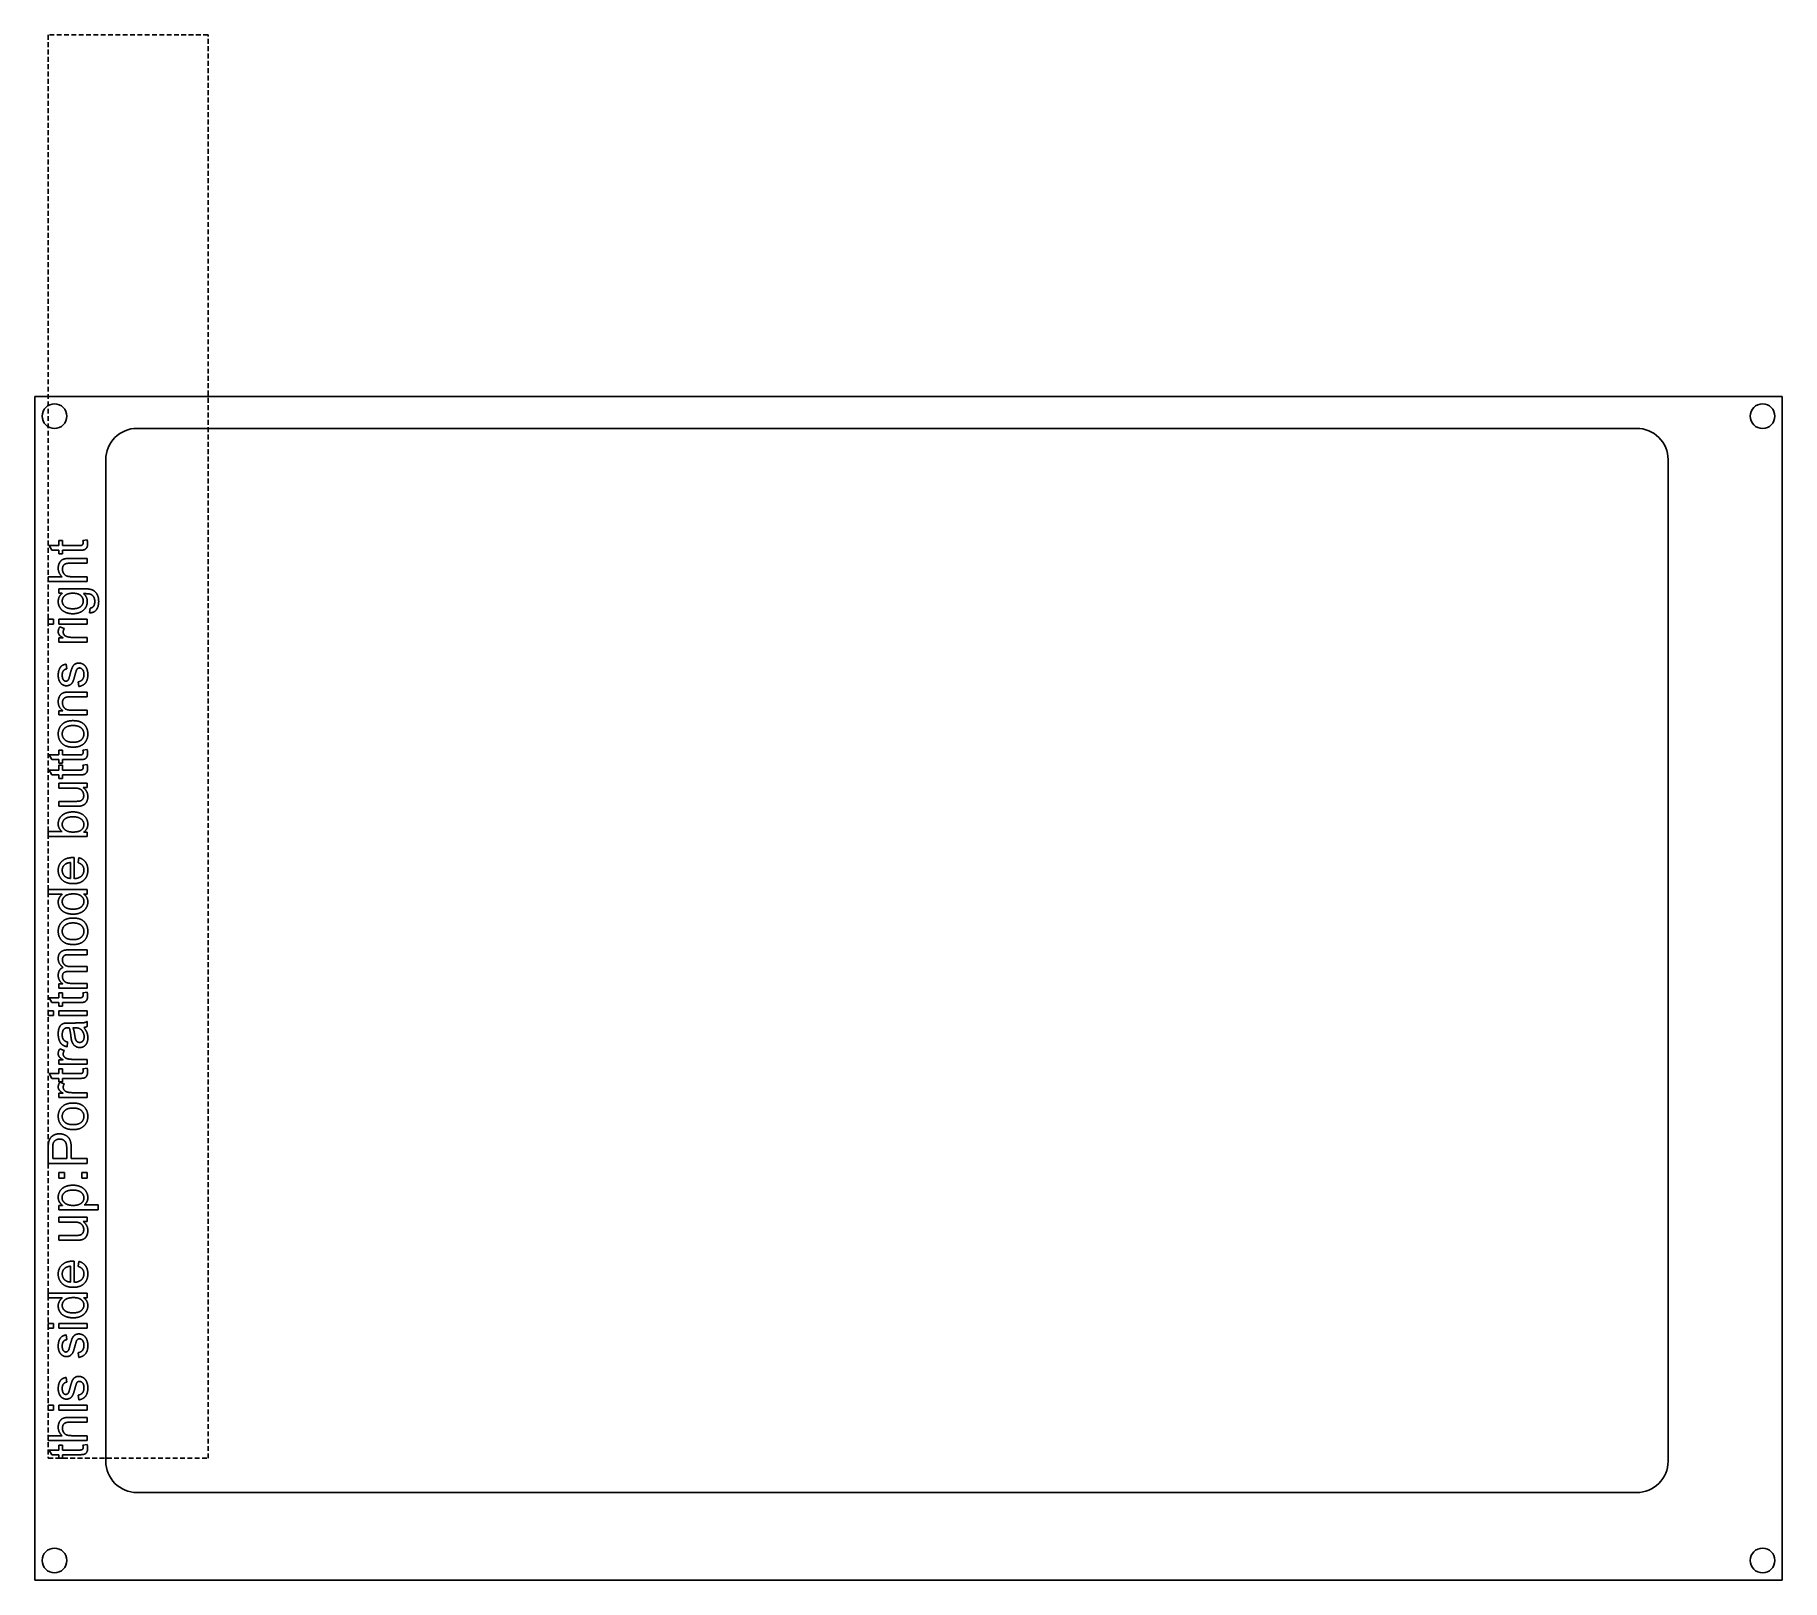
# Model space of a CAD drawing. Header units: millimetres. Extents: x -100 to 79, y -128 to 30.
import ezdxf

# ---------------------------------------------------------------- set-up
doc = ezdxf.new("R2010")
doc.units = ezdxf.units.MM
doc.linetypes.add('DASHED', pattern=[0.75, 0.5, -0.25])
doc.layers.get('0').update_dxf_attribs({"linetype": 'CONTINUOUS'})

msp = doc.modelspace()

# ---------------------------------------------------------------- linework, layer by layer
at = {"linetype": 'DASHED'}
for p, q in [((-82.26, 29.63), (-98.64, 29.63)), ((-98.64, 29.63), (-98.64, -116.02)), ((-82.26, -116.02), (-82.26, 29.63)), ((-98.64, -116.02), (-82.26, -116.02))]:
    msp.add_line(p, q, dxfattribs=at)
for p, q in [((-98.26, -23.1), (-98.55, -22.61)), ((-98.55, -22.61), (-97.54, -22.61)), ((-97.54, -23.1), (-98.26, -23.1)), ((-97.54, -22.61), (-97.54, -22.12)), ((-97.54, -22.12), (-97.16, -22.12)), ((-97.54, -23.46), (-97.54, -23.1)), ((-97.16, -22.12), (-97.16, -22.61)), ((-97.16, -22.61), (-95.46, -22.61)), ((-95.49, -23.1), (-97.16, -23.1)), ((-97.16, -23.1), (-97.16, -23.46)), ((-95.08, -22.12), (-94.65, -22.05)), ((-97.16, -23.46), (-97.54, -23.46)), ((-96.48, -23.94), (-94.64, -23.94)), ((-94.64, -24.43), (-96.48, -24.43)), ((-94.64, -23.94), (-94.64, -24.43)), ((-98.64, -26.3), (-98.64, -25.81)), ((-98.64, -25.81), (-97.21, -25.81)), ((-94.64, -26.3), (-98.64, -26.3)), ((-96.23, -25.81), (-94.64, -25.81)), ((-94.64, -25.81), (-94.64, -26.3)), ((-97.54, -27.49), (-97.54, -27.04)), ((-97.54, -27.04), (-95.03, -27.04)), ((-97.19, -27.49), (-97.54, -27.49)), ((-98.64, -30.65), (-98.64, -30.16)), ((-98.64, -30.16), (-98.08, -30.16)), ((-98.08, -30.16), (-98.08, -30.65)), ((-97.54, -30.65), (-97.54, -30.16)), ((-97.54, -30.16), (-94.64, -30.16)), ((-94.64, -30.16), (-94.64, -30.65)), ((-94.4, -29.5), (-94.33, -29.02)), ((-98.08, -30.65), (-98.64, -30.65)), ((-94.64, -30.65), (-97.54, -30.65)), ((-97.54, -32.52), (-97.54, -32.07)), ((-97.54, -32.07), (-97.1, -32.07)), ((-97.45, -30.94), (-96.99, -31.11)), ((-96.16, -32.02), (-94.64, -32.02)), ((-94.64, -32.02), (-94.64, -32.52)), ((-94.64, -32.52), (-97.54, -32.52)), ((-96.79, -34.76), (-96.73, -35.24)), ((-95.51, -37.05), (-95.58, -36.57)), ((-96.42, -37.61), (-94.64, -37.61)), ((-94.64, -38.1), (-96.4, -38.1)), ((-94.64, -37.61), (-94.64, -38.1)), ((-97.54, -39.96), (-97.54, -39.52)), ((-97.54, -39.52), (-97.13, -39.52)), ((-94.64, -39.96), (-97.54, -39.96)), ((-96.22, -39.47), (-94.64, -39.47)), ((-94.64, -39.47), (-94.64, -39.96)), ((-98.26, -44.53), (-98.55, -44.05)), ((-98.55, -44.05), (-97.54, -44.05)), ((-97.54, -44.53), (-98.26, -44.53)), ((-97.54, -44.05), (-97.54, -43.55)), ((-97.54, -43.55), (-97.16, -43.55)), ((-97.54, -44.89), (-97.54, -44.53)), ((-97.16, -43.55), (-97.16, -44.05)), ((-97.16, -44.05), (-95.46, -44.05)), ((-95.49, -44.53), (-97.16, -44.53)), ((-97.16, -44.53), (-97.16, -44.89)), ((-95.08, -43.55), (-94.65, -43.48)), ((-98.26, -46.09), (-98.55, -45.6)), ((-98.55, -45.6), (-97.54, -45.6)), ((-97.54, -46.09), (-98.26, -46.09)), ((-97.16, -44.89), (-97.54, -44.89)), ((-97.54, -45.6), (-97.54, -45.1)), ((-97.54, -45.1), (-97.16, -45.1)), ((-97.54, -46.45), (-97.54, -46.09)), ((-97.16, -46.45), (-97.54, -46.45)), ((-97.16, -45.1), (-97.16, -45.6)), ((-97.16, -45.6), (-95.46, -45.6)), ((-95.49, -46.09), (-97.16, -46.09)), ((-97.16, -46.09), (-97.16, -46.45)), ((-95.08, -45.1), (-94.65, -45.03)), ((-97.54, -47.44), (-97.54, -46.95)), ((-97.54, -46.95), (-94.64, -46.95)), ((-95.99, -47.44), (-97.54, -47.44)), ((-94.64, -47.39), (-95.07, -47.39)), ((-94.64, -46.95), (-94.64, -47.39)), ((-97.54, -49.3), (-97.54, -48.8)), ((-97.54, -48.8), (-95.93, -48.8)), ((-95.74, -49.3), (-97.54, -49.3)), ((-98.64, -52.4), (-98.64, -51.9)), ((-98.64, -51.9), (-97.21, -51.9)), ((-94.64, -52.4), (-98.64, -52.4)), ((-95, -51.94), (-94.64, -51.94)), ((-94.64, -51.94), (-94.64, -52.4)), ((-96.37, -56.68), (-96.37, -55.06)), ((-95.97, -54.55), (-95.97, -56.71)), ((-95.58, -55.07), (-95.51, -54.56)), ((-98.64, -58.31), (-98.64, -57.82)), ((-98.64, -57.82), (-94.64, -57.82)), ((-97.21, -58.31), (-98.64, -58.31)), ((-94.64, -58.28), (-95.01, -58.28)), ((-94.64, -57.82), (-94.64, -58.28)), ((-96.63, -64), (-94.64, -64)), ((-94.64, -64), (-94.64, -64.49)), ((-94.64, -64.49), (-96.47, -64.49)), ((-96.33, -65.71), (-94.64, -65.71)), ((-94.64, -65.71), (-94.64, -66.2)), ((-97.54, -67.92), (-97.54, -67.48)), ((-97.54, -67.48), (-97.13, -67.48)), ((-94.64, -67.92), (-97.54, -67.92)), ((-94.64, -66.2), (-96.52, -66.2)), ((-96.15, -67.43), (-94.64, -67.43)), ((-94.64, -67.43), (-94.64, -67.92)), ((-98.26, -69.39), (-98.55, -68.9)), ((-98.55, -68.9), (-97.54, -68.9)), ((-97.54, -69.39), (-98.26, -69.39)), ((-97.54, -68.9), (-97.54, -68.4)), ((-97.54, -68.4), (-97.16, -68.4)), ((-97.54, -69.75), (-97.54, -69.39)), ((-97.16, -68.4), (-97.16, -68.9)), ((-97.16, -68.9), (-95.46, -68.9)), ((-95.49, -69.39), (-97.16, -69.39)), ((-97.16, -69.39), (-97.16, -69.75)), ((-95.08, -68.4), (-94.65, -68.33)), ((-98.64, -70.71), (-98.64, -70.22)), ((-98.64, -70.22), (-98.08, -70.22)), ((-98.08, -70.71), (-98.64, -70.71)), ((-98.08, -70.22), (-98.08, -70.71)), ((-97.16, -69.75), (-97.54, -69.75)), ((-97.54, -70.71), (-97.54, -70.22)), ((-97.54, -70.22), (-94.64, -70.22)), ((-94.64, -70.71), (-97.54, -70.71)), ((-96.51, -71.48), (-95.86, -71.48)), ((-94.64, -70.22), (-94.64, -70.71)), ((-94.64, -71.32), (-94.64, -71.84)), ((-95.92, -71.97), (-96.1, -71.97)), ((-97.45, -74.12), (-96.99, -74.29)), ((-96.65, -73.43), (-96.71, -73.91)), ((-98.26, -77.15), (-98.55, -76.66)), ((-98.55, -76.66), (-97.54, -76.66)), ((-97.54, -75.69), (-97.54, -75.25)), ((-97.54, -75.25), (-97.1, -75.25)), ((-94.64, -75.69), (-97.54, -75.69)), ((-97.54, -76.66), (-97.54, -76.17)), ((-97.54, -76.17), (-97.16, -76.17)), ((-97.16, -76.17), (-97.16, -76.66)), ((-97.16, -76.66), (-95.46, -76.66)), ((-96.16, -75.2), (-94.64, -75.2)), ((-95.08, -76.17), (-94.65, -76.1)), ((-94.64, -75.2), (-94.64, -75.69)), ((-97.54, -77.15), (-98.26, -77.15)), ((-97.54, -77.51), (-97.54, -77.15)), ((-97.16, -77.51), (-97.54, -77.51)), ((-97.54, -79.1), (-97.54, -78.66)), ((-97.54, -78.66), (-97.1, -78.66)), ((-97.45, -77.53), (-96.99, -77.7)), ((-95.49, -77.15), (-97.16, -77.15)), ((-97.16, -77.15), (-97.16, -77.51)), ((-96.16, -78.61), (-94.64, -78.61)), ((-94.64, -78.61), (-94.64, -79.1)), ((-94.64, -79.1), (-97.54, -79.1)), ((-98.64, -85.87), (-98.64, -84.36)), ((-98.17, -84.32), (-98.17, -85.34)), ((-98.17, -85.34), (-96.74, -85.34)), ((-96.74, -85.34), (-96.74, -84.31)), ((-96.27, -84.32), (-96.27, -85.34)), ((-96.27, -85.34), (-94.64, -85.34)), ((-94.64, -85.34), (-94.64, -85.87)), ((-94.64, -85.87), (-98.64, -85.87)), ((-97.54, -87.35), (-97.54, -86.79)), ((-97.54, -86.79), (-96.98, -86.79)), ((-96.98, -87.35), (-97.54, -87.35)), ((-96.98, -86.79), (-96.98, -87.35)), ((-95.2, -87.35), (-95.2, -86.79)), ((-95.2, -86.79), (-94.64, -86.79)), ((-94.64, -87.35), (-95.2, -87.35)), ((-94.64, -86.79), (-94.64, -87.35)), ((-97.54, -90.59), (-97.54, -90.15)), ((-97.54, -90.15), (-97.16, -90.15)), ((-93.53, -90.59), (-97.54, -90.59)), ((-94.94, -90.1), (-93.53, -90.1)), ((-93.53, -90.1), (-93.53, -90.59)), ((-97.54, -91.85), (-97.54, -91.36)), ((-97.54, -91.36), (-94.64, -91.36)), ((-95.99, -91.85), (-97.54, -91.85)), ((-94.64, -91.8), (-95.07, -91.8)), ((-94.64, -91.36), (-94.64, -91.8)), ((-97.54, -93.71), (-97.54, -93.22)), ((-97.54, -93.22), (-95.93, -93.22)), ((-95.74, -93.71), (-97.54, -93.71)), ((-96.37, -97.99), (-96.37, -96.37)), ((-95.97, -95.86), (-95.97, -98.02)), ((-95.58, -96.38), (-95.51, -95.87)), ((-98.64, -99.62), (-98.64, -99.13)), ((-98.64, -99.13), (-94.64, -99.13)), ((-97.21, -99.62), (-98.64, -99.62)), ((-94.64, -99.59), (-95.01, -99.59)), ((-94.64, -99.13), (-94.64, -99.59)), ((-98.64, -102.71), (-98.64, -102.22)), ((-98.64, -102.22), (-98.08, -102.22)), ((-98.08, -102.71), (-98.64, -102.71)), ((-98.08, -102.22), (-98.08, -102.71)), ((-97.54, -102.71), (-97.54, -102.22)), ((-97.54, -102.22), (-94.64, -102.22)), ((-94.64, -102.71), (-97.54, -102.71)), ((-96.79, -103.4), (-96.73, -103.88)), ((-94.64, -102.22), (-94.64, -102.71)), ((-95.51, -105.7), (-95.58, -105.22)), ((-96.79, -107.75), (-96.73, -108.23)), ((-98.64, -111.09), (-98.64, -110.6)), ((-98.64, -110.6), (-98.08, -110.6)), ((-98.08, -110.6), (-98.08, -111.09)), ((-97.54, -111.09), (-97.54, -110.6)), ((-97.54, -110.6), (-94.64, -110.6)), ((-95.51, -110.05), (-95.58, -109.56)), ((-94.64, -110.6), (-94.64, -111.09)), ((-98.08, -111.09), (-98.64, -111.09)), ((-94.64, -111.09), (-97.54, -111.09)), ((-96.48, -111.84), (-94.64, -111.84)), ((-94.64, -112.33), (-96.48, -112.33)), ((-94.64, -111.84), (-94.64, -112.33)), ((-98.64, -114.2), (-98.64, -113.71)), ((-98.64, -113.71), (-97.21, -113.71)), ((-94.64, -114.2), (-98.64, -114.2)), ((-96.23, -113.71), (-94.64, -113.71)), ((-94.64, -113.71), (-94.64, -114.2)), ((-98.26, -115.66), (-98.55, -115.18)), ((-98.55, -115.18), (-97.54, -115.18)), ((-97.54, -115.66), (-98.26, -115.66)), ((-97.54, -115.18), (-97.54, -114.68)), ((-97.54, -114.68), (-97.16, -114.68)), ((-97.54, -116.02), (-97.54, -115.66)), ((-97.16, -116.02), (-97.54, -116.02)), ((-97.16, -114.68), (-97.16, -115.18)), ((-97.16, -115.18), (-95.46, -115.18)), ((-95.49, -115.66), (-97.16, -115.66)), ((-97.16, -115.66), (-97.16, -116.02)), ((-95.08, -114.68), (-94.65, -114.61))]:
    msp.add_line(p, q)
msp.add_lwpolyline([(78.83, -128.48), (78.83, -7.38), (-99.99, -7.38), (-99.99, -128.48)], close=True)
msp.add_lwpolyline([(67.16, -13.83), (67.16, -116.33, -0.414214), (63.96, -119.53), (-89.54, -119.53, -0.414214), (-92.74, -116.33), (-92.74, -13.83, -0.414214), (-89.54, -10.63), (63.96, -10.63, -0.414214)], format="xyb", close=True)
for centre in [(-97.99, -9.38), (76.83, -9.38), (-97.99, -126.48), (76.83, -126.48)]:
    msp.add_circle(centre, 1.26)
for points in [[(-94.91, -23.04), (-95.05, -23.1), (-95.49, -23.1)], [(-95.46, -22.61), (-95.25, -22.61), (-95.19, -22.59)], [(-95.19, -22.59), (-95.13, -22.56), (-95.1, -22.5)], [(-95.1, -22.5), (-95.06, -22.44), (-95.06, -22.34)], [(-95.06, -22.34), (-95.06, -22.25), (-95.08, -22.12)], [(-94.69, -22.83), (-94.77, -22.98), (-94.91, -23.04)], [(-94.6, -22.42), (-94.6, -22.69), (-94.69, -22.83)], [(-94.65, -22.05), (-94.6, -22.26), (-94.6, -22.42)], [(-97.61, -24.94), (-97.61, -24.62), (-97.48, -24.38)], [(-97.21, -25.81), (-97.61, -25.46), (-97.61, -24.94)], [(-97.48, -24.38), (-97.35, -24.14), (-97.13, -24.04)], [(-97.01, -24.59), (-97.18, -24.75), (-97.18, -25.04)], [(-97.13, -24.04), (-96.9, -23.94), (-96.48, -23.94)], [(-96.48, -24.43), (-96.85, -24.43), (-97.01, -24.59)], [(-97.18, -25.04), (-97.18, -25.26), (-97.07, -25.45)], [(-97.07, -25.45), (-96.96, -25.64), (-96.76, -25.73)], [(-96.76, -25.73), (-96.57, -25.81), (-96.23, -25.81)], [(-97.61, -28.34), (-97.61, -27.83), (-97.19, -27.49)], [(-97.41, -29.01), (-97.61, -28.73), (-97.61, -28.34)], [(-96.93, -27.74), (-97.2, -27.97), (-97.2, -28.31)], [(-97.2, -28.31), (-97.2, -28.63), (-96.93, -28.86)], [(-96.13, -27.5), (-96.66, -27.5), (-96.93, -27.74)], [(-95.31, -27.73), (-95.57, -27.5), (-96.13, -27.5)], [(-95.05, -28.3), (-95.05, -27.96), (-95.31, -27.73)], [(-95.31, -28.86), (-95.05, -28.64), (-95.05, -28.3)], [(-94.64, -28.34), (-94.64, -28.94), (-95.07, -29.27)], [(-95.03, -27.04), (-94.36, -27.04), (-94.08, -27.18)], [(-94.39, -27.58), (-94.54, -27.54), (-95.02, -27.54)], [(-95.02, -27.54), (-94.64, -27.86), (-94.64, -28.34)], [(-94.01, -27.83), (-94.15, -27.64), (-94.39, -27.58)], [(-94.08, -27.18), (-93.79, -27.32), (-93.63, -27.62)], [(-93.87, -28.35), (-93.87, -28.01), (-94.01, -27.83)], [(-94.01, -28.85), (-93.87, -28.67), (-93.87, -28.35)], [(-93.47, -28.35), (-93.47, -28.87), (-93.7, -29.19)], [(-93.63, -27.62), (-93.47, -27.91), (-93.47, -28.35)], [(-96.87, -29.45), (-97.22, -29.3), (-97.41, -29.01)], [(-96.93, -28.86), (-96.67, -29.09), (-96.14, -29.09)], [(-96.11, -29.6), (-96.52, -29.6), (-96.87, -29.45)], [(-96.14, -29.09), (-95.57, -29.09), (-95.31, -28.86)], [(-95.07, -29.27), (-95.5, -29.6), (-96.11, -29.6)], [(-93.7, -29.19), (-93.93, -29.51), (-94.4, -29.5)], [(-94.33, -29.02), (-94.11, -28.99), (-94.01, -28.85)], [(-97.61, -31.45), (-97.61, -31.2), (-97.45, -30.94)], [(-97.51, -31.76), (-97.61, -31.62), (-97.61, -31.45)], [(-97.1, -32.07), (-97.41, -31.9), (-97.51, -31.76)], [(-96.99, -31.11), (-97.1, -31.29), (-97.1, -31.47)], [(-97.1, -31.47), (-97.1, -31.63), (-97, -31.76)], [(-97, -31.76), (-96.9, -31.89), (-96.73, -31.94)], [(-96.73, -31.94), (-96.47, -32.02), (-96.16, -32.02)], [(-97.61, -35.9), (-97.61, -35.56), (-97.51, -35.31)], [(-97.51, -35.31), (-97.41, -35.05), (-97.24, -34.92)], [(-97.24, -34.92), (-97.07, -34.8), (-96.79, -34.76)], [(-97.08, -35.43), (-97.2, -35.58), (-97.2, -35.87)], [(-96.73, -35.24), (-96.95, -35.27), (-97.08, -35.43)], [(-96.4, -35.81), (-96.26, -35.29), (-96.17, -35.09)], [(-96.17, -35.09), (-96.08, -34.88), (-95.91, -34.76)], [(-95.91, -34.76), (-95.74, -34.65), (-95.49, -34.65)], [(-95.7, -35.3), (-95.77, -35.4), (-95.87, -35.8)], [(-95.44, -35.15), (-95.61, -35.15), (-95.7, -35.3)], [(-95.49, -34.65), (-95.25, -34.65), (-95.03, -34.79)], [(-95.12, -35.31), (-95.26, -35.15), (-95.44, -35.15)], [(-94.98, -35.82), (-94.98, -35.48), (-95.12, -35.31)], [(-95.03, -34.79), (-94.81, -34.93), (-94.7, -35.2)], [(-94.7, -35.2), (-94.58, -35.47), (-94.58, -35.81)], [(-97.55, -36.33), (-97.61, -36.13), (-97.61, -35.9)], [(-97.4, -36.64), (-97.49, -36.53), (-97.55, -36.33)], [(-97.13, -36.88), (-97.29, -36.79), (-97.4, -36.64)], [(-97.2, -35.87), (-97.2, -36.21), (-97.09, -36.35)], [(-96.77, -36.97), (-96.96, -36.97), (-97.13, -36.88)], [(-97.09, -36.35), (-96.98, -36.5), (-96.83, -36.5)], [(-96.83, -36.5), (-96.73, -36.5), (-96.66, -36.44)], [(-96.38, -36.86), (-96.56, -36.97), (-96.77, -36.97)], [(-96.66, -36.44), (-96.58, -36.38), (-96.52, -36.25)], [(-96.52, -36.25), (-96.5, -36.17), (-96.4, -35.81)], [(-96.11, -36.55), (-96.21, -36.76), (-96.38, -36.86)], [(-95.87, -35.8), (-96.01, -36.34), (-96.11, -36.55)], [(-95.58, -36.57), (-95.29, -36.53), (-95.14, -36.34)], [(-94.81, -36.67), (-95.05, -36.97), (-95.51, -37.05)], [(-95.14, -36.34), (-94.98, -36.15), (-94.98, -35.82)], [(-94.58, -35.81), (-94.58, -36.38), (-94.81, -36.67)], [(-97.61, -38.6), (-97.61, -38.34), (-97.51, -38.12)], [(-97.13, -39.52), (-97.61, -39.2), (-97.61, -38.6)], [(-97.51, -38.12), (-97.42, -37.9), (-97.26, -37.79)], [(-97.26, -37.79), (-97.11, -37.68), (-96.9, -37.64)], [(-97.09, -38.36), (-97.18, -38.51), (-97.18, -38.7)], [(-97.18, -38.7), (-97.18, -39.02), (-96.98, -39.25)], [(-96.85, -38.16), (-97, -38.22), (-97.09, -38.36)], [(-96.98, -39.25), (-96.78, -39.47), (-96.22, -39.47)], [(-96.9, -37.64), (-96.76, -37.61), (-96.42, -37.61)], [(-96.4, -38.1), (-96.7, -38.1), (-96.85, -38.16)], [(-97.61, -41.9), (-97.61, -41.3), (-97.21, -40.92)], [(-97.21, -40.92), (-96.82, -40.54), (-96.13, -40.54)], [(-96.11, -41.04), (-96.64, -41.04), (-96.92, -41.29)], [(-96.13, -40.54), (-95.57, -40.54), (-95.25, -40.71)], [(-95.26, -41.29), (-95.54, -41.04), (-96.11, -41.04)], [(-95.25, -40.71), (-94.93, -40.88), (-94.75, -41.2)], [(-97.28, -42.81), (-97.61, -42.43), (-97.61, -41.9)], [(-96.09, -43.25), (-96.9, -43.25), (-97.28, -42.81)], [(-96.92, -41.29), (-97.2, -41.53), (-97.2, -41.9)], [(-97.2, -41.9), (-97.2, -42.26), (-96.92, -42.51)], [(-96.92, -42.51), (-96.65, -42.75), (-96.09, -42.75)], [(-96.09, -42.75), (-95.53, -42.75), (-95.26, -42.51)], [(-94.97, -42.88), (-95.36, -43.25), (-96.09, -43.25)], [(-94.98, -41.9), (-94.98, -41.53), (-95.26, -41.29)], [(-95.26, -42.51), (-94.98, -42.26), (-94.98, -41.9)], [(-94.58, -41.9), (-94.58, -42.5), (-94.97, -42.88)], [(-94.75, -41.2), (-94.58, -41.52), (-94.58, -41.9)], [(-94.91, -44.47), (-95.05, -44.53), (-95.49, -44.53)], [(-95.46, -44.05), (-95.25, -44.05), (-95.19, -44.02)], [(-95.19, -44.02), (-95.13, -43.99), (-95.1, -43.94)], [(-95.1, -43.94), (-95.06, -43.88), (-95.06, -43.77)], [(-95.06, -43.77), (-95.06, -43.69), (-95.08, -43.55)], [(-94.69, -44.27), (-94.77, -44.41), (-94.91, -44.47)], [(-94.6, -43.85), (-94.6, -44.12), (-94.69, -44.27)], [(-94.65, -43.48), (-94.6, -43.69), (-94.6, -43.85)], [(-94.91, -46.03), (-95.05, -46.09), (-95.49, -46.09)], [(-95.46, -45.6), (-95.25, -45.6), (-95.19, -45.57)], [(-95.19, -45.57), (-95.13, -45.55), (-95.1, -45.49)], [(-95.1, -45.49), (-95.06, -45.43), (-95.06, -45.32)], [(-95.06, -45.32), (-95.06, -45.24), (-95.08, -45.1)], [(-94.69, -45.82), (-94.77, -45.97), (-94.91, -46.03)], [(-94.6, -45.4), (-94.6, -45.67), (-94.69, -45.82)], [(-94.65, -45.03), (-94.6, -45.24), (-94.6, -45.4)], [(-95.42, -47.52), (-95.62, -47.44), (-95.99, -47.44)], [(-95.11, -47.79), (-95.23, -47.6), (-95.42, -47.52)], [(-95, -48.21), (-95, -47.99), (-95.11, -47.79)], [(-95.11, -48.58), (-95, -48.43), (-95, -48.21)], [(-95.07, -47.39), (-94.58, -47.72), (-94.58, -48.31)], [(-97.19, -50.21), (-97, -50.06), (-96.72, -49.97)], [(-96.72, -49.97), (-96.45, -49.88), (-96.13, -49.88)], [(-96.13, -49.88), (-95.39, -49.88), (-94.98, -50.25)], [(-95.93, -48.8), (-95.55, -48.8), (-95.41, -48.77)], [(-95.29, -49.27), (-95.43, -49.3), (-95.74, -49.3)], [(-95.41, -48.77), (-95.22, -48.73), (-95.11, -48.58)], [(-94.92, -49.11), (-95.07, -49.22), (-95.29, -49.27)], [(-94.67, -48.78), (-94.77, -49.01), (-94.92, -49.11)], [(-94.58, -48.31), (-94.58, -48.56), (-94.67, -48.78)], [(-97.61, -51.11), (-97.61, -50.84), (-97.5, -50.6)], [(-97.21, -51.9), (-97.61, -51.59), (-97.61, -51.11)], [(-97.5, -50.6), (-97.39, -50.37), (-97.19, -50.21)], [(-96.93, -50.61), (-97.2, -50.83), (-97.2, -51.15)], [(-97.2, -51.15), (-97.2, -51.48), (-96.92, -51.71)], [(-96.09, -50.38), (-96.66, -50.38), (-96.93, -50.61)], [(-96.92, -51.71), (-96.64, -51.94), (-96.11, -51.94)], [(-96.11, -51.94), (-95.59, -51.94), (-95.36, -51.8)], [(-95.26, -50.62), (-95.54, -50.38), (-96.09, -50.38)], [(-95.36, -51.8), (-94.98, -51.57), (-94.98, -51.18)], [(-94.98, -51.18), (-94.98, -50.85), (-95.26, -50.62)], [(-94.58, -51.13), (-94.58, -51.65), (-95, -51.94)], [(-94.98, -50.25), (-94.58, -50.62), (-94.58, -51.13)], [(-97.61, -55.86), (-97.61, -55.28), (-97.21, -54.91)], [(-97.21, -54.91), (-96.81, -54.55), (-96.1, -54.55)], [(-96.92, -55.25), (-97.2, -55.48), (-97.2, -55.86)], [(-96.37, -55.06), (-96.73, -55.1), (-96.92, -55.25)], [(-96.1, -54.55), (-96.05, -54.55), (-95.97, -54.55)], [(-95.12, -55.37), (-95.26, -55.18), (-95.58, -55.07)], [(-95.51, -54.56), (-95.07, -54.68), (-94.82, -55.01)], [(-94.98, -55.83), (-94.98, -55.56), (-95.12, -55.37)], [(-94.82, -55.01), (-94.58, -55.33), (-94.58, -55.84)], [(-97.2, -56.84), (-97.61, -56.46), (-97.61, -55.86)], [(-97.2, -55.86), (-97.2, -56.2), (-96.97, -56.43)], [(-96.07, -57.22), (-96.8, -57.22), (-97.2, -56.84)], [(-96.97, -56.43), (-96.75, -56.66), (-96.37, -56.68)], [(-94.97, -56.84), (-95.36, -57.22), (-96.07, -57.22)], [(-95.97, -56.71), (-95.49, -56.68), (-95.23, -56.44)], [(-95.23, -56.44), (-94.98, -56.2), (-94.98, -55.83)], [(-94.58, -55.84), (-94.58, -56.47), (-94.97, -56.84)], [(-97.61, -59.11), (-97.61, -58.85), (-97.49, -58.65)], [(-97.49, -58.65), (-97.38, -58.44), (-97.21, -58.31)], [(-96.92, -58.5), (-97.2, -58.73), (-97.2, -59.07)], [(-96.05, -58.27), (-96.64, -58.27), (-96.92, -58.5)], [(-95.24, -58.5), (-95.51, -58.27), (-96.05, -58.27)], [(-94.98, -59.04), (-94.98, -58.72), (-95.24, -58.5)], [(-95.01, -58.28), (-94.58, -58.56), (-94.58, -59.09)], [(-97.42, -59.76), (-97.61, -59.47), (-97.61, -59.11)], [(-96.88, -60.19), (-97.23, -60.05), (-97.42, -59.76)], [(-97.21, -61.12), (-96.82, -60.74), (-96.13, -60.74)], [(-97.2, -59.07), (-97.2, -59.39), (-96.93, -59.61)], [(-96.93, -59.61), (-96.66, -59.83), (-96.09, -59.83)], [(-96.09, -60.34), (-96.52, -60.34), (-96.88, -60.19)], [(-96.13, -60.74), (-95.57, -60.74), (-95.25, -60.9)], [(-96.09, -59.83), (-95.53, -59.83), (-95.26, -59.6)], [(-95.3, -60.18), (-95.64, -60.34), (-96.09, -60.34)], [(-94.77, -59.73), (-94.96, -60.02), (-95.3, -60.18)], [(-95.26, -59.6), (-94.98, -59.36), (-94.98, -59.04)], [(-94.58, -59.09), (-94.58, -59.44), (-94.77, -59.73)], [(-97.61, -62.09), (-97.61, -61.49), (-97.21, -61.12)], [(-97.28, -63), (-97.61, -62.63), (-97.61, -62.09)], [(-96.92, -61.49), (-97.2, -61.73), (-97.2, -62.09)], [(-97.2, -62.09), (-97.2, -62.46), (-96.92, -62.7)], [(-96.11, -61.24), (-96.64, -61.24), (-96.92, -61.49)], [(-95.26, -61.48), (-95.54, -61.24), (-96.11, -61.24)], [(-94.98, -62.09), (-94.98, -61.73), (-95.26, -61.48)], [(-95.26, -62.7), (-94.98, -62.46), (-94.98, -62.09)], [(-95.25, -60.9), (-94.93, -61.07), (-94.75, -61.39)], [(-94.58, -62.09), (-94.58, -62.7), (-94.97, -63.08)], [(-94.75, -61.39), (-94.58, -61.71), (-94.58, -62.09)], [(-97.61, -64.89), (-97.61, -64.46), (-97.37, -64.23)], [(-97.37, -64.23), (-97.13, -64), (-96.63, -64)], [(-96.09, -63.45), (-96.9, -63.45), (-97.28, -63)], [(-96.92, -62.7), (-96.65, -62.95), (-96.09, -62.95)], [(-96.09, -62.95), (-95.53, -62.95), (-95.26, -62.7)], [(-94.97, -63.08), (-95.36, -63.45), (-96.09, -63.45)], [(-97.1, -65.79), (-97.61, -65.44), (-97.61, -64.89)], [(-97.61, -66.61), (-97.61, -66.28), (-97.47, -66.08)], [(-97.47, -66.08), (-97.34, -65.87), (-97.1, -65.79)], [(-97.1, -64.71), (-97.18, -64.83), (-97.18, -65)], [(-97.18, -65), (-97.18, -65.31), (-96.98, -65.51)], [(-96.89, -64.53), (-97.02, -64.58), (-97.1, -64.71)], [(-96.98, -65.51), (-96.77, -65.71), (-96.33, -65.71)], [(-96.47, -64.49), (-96.76, -64.49), (-96.89, -64.53)], [(-97.48, -67.12), (-97.61, -66.89), (-97.61, -66.61)], [(-97.13, -67.48), (-97.35, -67.35), (-97.48, -67.12)], [(-97.02, -66.32), (-97.18, -66.44), (-97.18, -66.71)], [(-97.18, -66.71), (-97.18, -66.92), (-97.07, -67.1)], [(-97.07, -67.1), (-96.96, -67.27), (-96.75, -67.35)], [(-96.52, -66.2), (-96.85, -66.2), (-97.02, -66.32)], [(-96.75, -67.35), (-96.54, -67.43), (-96.15, -67.43)], [(-94.91, -69.33), (-95.05, -69.39), (-95.49, -69.39)], [(-95.46, -68.9), (-95.25, -68.9), (-95.19, -68.87)], [(-95.19, -68.87), (-95.13, -68.85), (-95.1, -68.79)], [(-95.1, -68.79), (-95.06, -68.73), (-95.06, -68.62)], [(-95.06, -68.62), (-95.06, -68.54), (-95.08, -68.4)], [(-94.69, -69.12), (-94.77, -69.27), (-94.91, -69.33)], [(-94.6, -68.7), (-94.6, -68.97), (-94.69, -69.12)], [(-94.65, -68.33), (-94.6, -68.54), (-94.6, -68.7)], [(-97.3, -71.66), (-97.17, -71.55), (-96.96, -71.5)], [(-96.96, -71.5), (-96.84, -71.48), (-96.51, -71.48)], [(-95.86, -71.48), (-95.17, -71.48), (-94.99, -71.45)], [(-94.99, -71.45), (-94.81, -71.42), (-94.64, -71.32)], [(-97.61, -72.6), (-97.61, -72.23), (-97.52, -72)], [(-97.5, -73.26), (-97.61, -72.97), (-97.61, -72.6)], [(-97.52, -72), (-97.43, -71.76), (-97.3, -71.66)], [(-97.21, -73.69), (-97.4, -73.54), (-97.5, -73.26)], [(-97.03, -72.11), (-97.2, -72.3), (-97.2, -72.67)], [(-97.2, -72.67), (-97.2, -73.02), (-97.08, -73.18)], [(-97.08, -73.18), (-96.96, -73.35), (-96.65, -73.43)], [(-96.61, -71.97), (-96.91, -71.97), (-97.03, -72.11)], [(-96.48, -71.97), (-96.58, -71.97), (-96.61, -71.97)], [(-96.31, -72.85), (-96.38, -72.26), (-96.48, -71.97)], [(-96.24, -73.29), (-96.28, -73.14), (-96.31, -72.85)], [(-96.08, -73.64), (-96.18, -73.48), (-96.24, -73.29)], [(-96.1, -71.97), (-95.99, -72.24), (-95.91, -72.78)], [(-95.43, -72.05), (-95.59, -71.97), (-95.92, -71.97)], [(-95.91, -72.78), (-95.87, -73.08), (-95.81, -73.21)], [(-95.81, -73.21), (-95.76, -73.33), (-95.65, -73.4)], [(-95.09, -72.38), (-95.21, -72.16), (-95.43, -72.05)], [(-94.96, -72.88), (-94.96, -72.6), (-95.09, -72.38)], [(-95.09, -73.32), (-94.96, -73.17), (-94.96, -72.88)], [(-94.64, -71.84), (-94.79, -71.91), (-95, -71.93)], [(-95, -71.93), (-94.77, -72.21), (-94.67, -72.46)], [(-94.58, -73), (-94.58, -73.48), (-94.81, -73.73)], [(-94.67, -72.46), (-94.58, -72.71), (-94.58, -73)], [(-97.61, -74.62), (-97.61, -74.37), (-97.45, -74.12)], [(-97.51, -74.94), (-97.61, -74.79), (-97.61, -74.62)], [(-97.1, -75.25), (-97.41, -75.08), (-97.51, -74.94)], [(-96.71, -73.91), (-97.02, -73.84), (-97.21, -73.69)], [(-96.99, -74.29), (-97.1, -74.47), (-97.1, -74.65)], [(-97.1, -74.65), (-97.1, -74.81), (-97, -74.94)], [(-97, -74.94), (-96.9, -75.06), (-96.73, -75.12)], [(-95.79, -73.89), (-95.97, -73.8), (-96.08, -73.64)], [(-95.41, -73.99), (-95.62, -73.99), (-95.79, -73.89)], [(-95.65, -73.4), (-95.55, -73.47), (-95.42, -73.47)], [(-95.42, -73.47), (-95.22, -73.47), (-95.09, -73.32)], [(-94.81, -73.73), (-95.04, -73.99), (-95.41, -73.99)], [(-96.73, -75.12), (-96.47, -75.2), (-96.16, -75.2)], [(-95.46, -76.66), (-95.25, -76.66), (-95.19, -76.63)], [(-95.19, -76.63), (-95.13, -76.61), (-95.1, -76.55)], [(-95.1, -76.55), (-95.06, -76.49), (-95.06, -76.38)], [(-95.06, -76.38), (-95.06, -76.3), (-95.08, -76.17)], [(-94.69, -76.88), (-94.77, -77.03), (-94.91, -77.09)], [(-94.6, -76.47), (-94.6, -76.73), (-94.69, -76.88)], [(-94.65, -76.1), (-94.6, -76.3), (-94.6, -76.47)], [(-97.61, -78.04), (-97.61, -77.79), (-97.45, -77.53)], [(-97.51, -78.35), (-97.61, -78.21), (-97.61, -78.04)], [(-97.1, -78.66), (-97.41, -78.49), (-97.51, -78.35)], [(-96.99, -77.7), (-97.1, -77.88), (-97.1, -78.06)], [(-97.1, -78.06), (-97.1, -78.22), (-97, -78.35)], [(-97, -78.35), (-96.9, -78.48), (-96.73, -78.53)], [(-96.73, -78.53), (-96.47, -78.61), (-96.16, -78.61)], [(-94.91, -77.09), (-95.05, -77.15), (-95.49, -77.15)], [(-97.61, -81.03), (-97.61, -80.43), (-97.21, -80.05)], [(-97.21, -80.05), (-96.82, -79.67), (-96.13, -79.67)], [(-96.92, -80.42), (-97.2, -80.67), (-97.2, -81.03)], [(-96.11, -80.18), (-96.64, -80.18), (-96.92, -80.42)], [(-96.13, -79.67), (-95.57, -79.67), (-95.25, -79.84)], [(-95.26, -80.42), (-95.54, -80.18), (-96.11, -80.18)], [(-94.98, -81.03), (-94.98, -80.67), (-95.26, -80.42)], [(-95.25, -79.84), (-94.93, -80.01), (-94.75, -80.33)], [(-94.75, -80.33), (-94.58, -80.65), (-94.58, -81.03)], [(-97.28, -81.94), (-97.61, -81.57), (-97.61, -81.03)], [(-96.09, -82.39), (-96.9, -82.39), (-97.28, -81.94)], [(-97.2, -81.03), (-97.2, -81.4), (-96.92, -81.64)], [(-96.92, -81.64), (-96.65, -81.88), (-96.09, -81.88)], [(-96.09, -81.88), (-95.53, -81.88), (-95.26, -81.64)], [(-94.97, -82.01), (-95.36, -82.39), (-96.09, -82.39)], [(-95.26, -81.64), (-94.98, -81.4), (-94.98, -81.03)], [(-94.58, -81.03), (-94.58, -81.64), (-94.97, -82.01)], [(-98.64, -84.36), (-98.64, -83.96), (-98.6, -83.75)], [(-98.6, -83.75), (-98.55, -83.46), (-98.42, -83.26)], [(-98.42, -83.26), (-98.28, -83.06), (-98.03, -82.94)], [(-98.13, -83.82), (-98.17, -83.96), (-98.17, -84.32)], [(-97.9, -83.49), (-98.08, -83.62), (-98.13, -83.82)], [(-98.03, -82.94), (-97.78, -82.82), (-97.49, -82.82)], [(-97.47, -83.36), (-97.72, -83.36), (-97.9, -83.49)], [(-97.49, -82.82), (-96.97, -82.82), (-96.62, -83.14)], [(-96.93, -83.58), (-97.12, -83.36), (-97.47, -83.36)], [(-96.74, -84.31), (-96.74, -83.79), (-96.93, -83.58)], [(-96.62, -83.14), (-96.27, -83.47), (-96.27, -84.32)], [(-97.61, -89.31), (-97.61, -88.94), (-97.41, -88.65)], [(-97.49, -89.79), (-97.61, -89.59), (-97.61, -89.31)], [(-97.41, -88.65), (-97.22, -88.37), (-96.88, -88.22)], [(-96.94, -88.81), (-97.22, -89.04), (-97.22, -89.35)], [(-97.22, -89.35), (-97.22, -89.67), (-96.93, -89.91)], [(-96.12, -88.58), (-96.67, -88.58), (-96.94, -88.81)], [(-96.88, -88.22), (-96.53, -88.08), (-96.11, -88.08)], [(-95.26, -88.81), (-95.53, -88.58), (-96.12, -88.58)], [(-96.11, -88.08), (-95.67, -88.08), (-95.31, -88.24)], [(-95.31, -88.24), (-94.96, -88.4), (-94.77, -88.7)], [(-94.98, -89.37), (-94.98, -89.05), (-95.26, -88.81)], [(-95.25, -89.92), (-94.98, -89.7), (-94.98, -89.37)], [(-94.77, -88.7), (-94.58, -89.01), (-94.58, -89.34)], [(-94.58, -89.34), (-94.58, -89.59), (-94.68, -89.78)], [(-97.16, -90.15), (-97.38, -89.99), (-97.49, -89.79)], [(-96.93, -89.91), (-96.63, -90.15), (-96.07, -90.15)], [(-96.07, -90.15), (-95.52, -90.15), (-95.25, -89.92)], [(-94.68, -89.78), (-94.78, -89.98), (-94.94, -90.1)], [(-95.42, -91.94), (-95.62, -91.85), (-95.99, -91.85)], [(-95.11, -92.21), (-95.23, -92.02), (-95.42, -91.94)], [(-95, -92.62), (-95, -92.4), (-95.11, -92.21)], [(-95.11, -93), (-95, -92.85), (-95, -92.62)], [(-95.07, -91.8), (-94.58, -92.14), (-94.58, -92.72)], [(-94.58, -92.72), (-94.58, -92.98), (-94.67, -93.2)], [(-95.93, -93.22), (-95.55, -93.22), (-95.41, -93.19)], [(-95.29, -93.68), (-95.43, -93.71), (-95.74, -93.71)], [(-95.41, -93.19), (-95.22, -93.15), (-95.11, -93)], [(-94.92, -93.53), (-95.07, -93.64), (-95.29, -93.68)], [(-94.67, -93.2), (-94.77, -93.42), (-94.92, -93.53)], [(-97.61, -97.17), (-97.61, -96.59), (-97.21, -96.22)], [(-97.21, -96.22), (-96.81, -95.85), (-96.1, -95.85)], [(-96.92, -96.56), (-97.2, -96.79), (-97.2, -97.17)], [(-96.37, -96.37), (-96.73, -96.41), (-96.92, -96.56)], [(-96.1, -95.85), (-96.05, -95.85), (-95.97, -95.86)], [(-95.12, -96.68), (-95.26, -96.49), (-95.58, -96.38)], [(-95.51, -95.87), (-95.07, -95.99), (-94.82, -96.32)], [(-94.82, -96.32), (-94.58, -96.64), (-94.58, -97.15)], [(-97.2, -98.15), (-97.61, -97.77), (-97.61, -97.17)], [(-97.2, -97.17), (-97.2, -97.51), (-96.97, -97.74)], [(-96.07, -98.53), (-96.8, -98.53), (-97.2, -98.15)], [(-96.97, -97.74), (-96.75, -97.97), (-96.37, -97.99)], [(-94.97, -98.15), (-95.36, -98.53), (-96.07, -98.53)], [(-95.97, -98.02), (-95.49, -97.99), (-95.23, -97.75)], [(-95.23, -97.75), (-94.98, -97.51), (-94.98, -97.14)], [(-94.98, -97.14), (-94.98, -96.87), (-95.12, -96.68)], [(-94.58, -97.15), (-94.58, -97.78), (-94.97, -98.15)], [(-97.61, -100.42), (-97.61, -100.16), (-97.49, -99.96)], [(-97.49, -99.96), (-97.38, -99.75), (-97.21, -99.62)], [(-96.92, -99.81), (-97.2, -100.04), (-97.2, -100.38)], [(-96.05, -99.58), (-96.64, -99.58), (-96.92, -99.81)], [(-95.24, -99.81), (-95.51, -99.58), (-96.05, -99.58)], [(-94.98, -100.35), (-94.98, -100.03), (-95.24, -99.81)], [(-95.01, -99.59), (-94.58, -99.87), (-94.58, -100.4)], [(-97.42, -101.07), (-97.61, -100.78), (-97.61, -100.42)], [(-96.88, -101.5), (-97.23, -101.36), (-97.42, -101.07)], [(-97.2, -100.38), (-97.2, -100.7), (-96.93, -100.92)], [(-96.93, -100.92), (-96.66, -101.14), (-96.09, -101.14)], [(-96.09, -101.65), (-96.52, -101.65), (-96.88, -101.5)], [(-96.09, -101.14), (-95.53, -101.14), (-95.26, -100.91)], [(-95.3, -101.49), (-95.64, -101.65), (-96.09, -101.65)], [(-94.77, -101.04), (-94.96, -101.33), (-95.3, -101.49)], [(-95.26, -100.91), (-94.98, -100.67), (-94.98, -100.35)], [(-94.58, -100.4), (-94.58, -100.75), (-94.77, -101.04)], [(-97.51, -103.95), (-97.41, -103.7), (-97.24, -103.57)], [(-97.24, -103.57), (-97.07, -103.45), (-96.79, -103.4)], [(-96.17, -103.74), (-96.08, -103.53), (-95.91, -103.41)], [(-95.91, -103.41), (-95.74, -103.3), (-95.49, -103.3)], [(-95.49, -103.3), (-95.25, -103.3), (-95.03, -103.44)], [(-95.03, -103.44), (-94.81, -103.58), (-94.7, -103.85)], [(-97.61, -104.55), (-97.61, -104.21), (-97.51, -103.95)], [(-97.55, -104.98), (-97.61, -104.78), (-97.61, -104.55)], [(-97.4, -105.29), (-97.49, -105.18), (-97.55, -104.98)], [(-97.13, -105.53), (-97.29, -105.44), (-97.4, -105.29)], [(-97.08, -104.07), (-97.2, -104.23), (-97.2, -104.52)], [(-97.2, -104.52), (-97.2, -104.86), (-97.09, -105)], [(-97.09, -105), (-96.98, -105.15), (-96.83, -105.15)], [(-96.73, -103.88), (-96.95, -103.92), (-97.08, -104.07)], [(-96.83, -105.15), (-96.73, -105.15), (-96.66, -105.09)], [(-96.66, -105.09), (-96.58, -105.03), (-96.52, -104.9)], [(-96.52, -104.9), (-96.5, -104.82), (-96.4, -104.46)], [(-96.4, -104.46), (-96.26, -103.94), (-96.17, -103.74)], [(-96.11, -105.2), (-96.21, -105.4), (-96.38, -105.51)], [(-95.87, -104.45), (-96.01, -104.99), (-96.11, -105.2)], [(-95.7, -103.94), (-95.77, -104.05), (-95.87, -104.45)], [(-95.44, -103.8), (-95.61, -103.8), (-95.7, -103.94)], [(-95.58, -105.22), (-95.29, -105.18), (-95.14, -104.99)], [(-94.81, -105.32), (-95.05, -105.62), (-95.51, -105.7)], [(-95.12, -103.96), (-95.26, -103.8), (-95.44, -103.8)], [(-95.14, -104.99), (-94.98, -104.8), (-94.98, -104.47)], [(-94.98, -104.47), (-94.98, -104.13), (-95.12, -103.96)], [(-94.58, -104.46), (-94.58, -105.03), (-94.81, -105.32)], [(-94.7, -103.85), (-94.58, -104.12), (-94.58, -104.46)], [(-96.77, -105.62), (-96.96, -105.62), (-97.13, -105.53)], [(-96.38, -105.51), (-96.56, -105.62), (-96.77, -105.62)], [(-97.61, -108.9), (-97.61, -108.56), (-97.51, -108.3)], [(-97.55, -109.32), (-97.61, -109.13), (-97.61, -108.9)], [(-97.51, -108.3), (-97.41, -108.04), (-97.24, -107.92)], [(-97.24, -107.92), (-97.07, -107.8), (-96.79, -107.75)], [(-97.08, -108.42), (-97.2, -108.58), (-97.2, -108.86)], [(-97.2, -108.86), (-97.2, -109.2), (-97.09, -109.35)], [(-96.73, -108.23), (-96.95, -108.26), (-97.08, -108.42)], [(-96.52, -109.24), (-96.5, -109.17), (-96.4, -108.81)], [(-96.4, -108.81), (-96.26, -108.29), (-96.17, -108.08)], [(-96.17, -108.08), (-96.08, -107.88), (-95.91, -107.76)], [(-95.87, -108.79), (-96.01, -109.33), (-96.11, -109.54)], [(-95.91, -107.76), (-95.74, -107.64), (-95.49, -107.64)], [(-95.7, -108.29), (-95.77, -108.39), (-95.87, -108.79)], [(-95.44, -108.15), (-95.61, -108.15), (-95.7, -108.29)], [(-95.49, -107.64), (-95.25, -107.64), (-95.03, -107.79)], [(-95.12, -108.31), (-95.26, -108.15), (-95.44, -108.15)], [(-95.14, -109.34), (-94.98, -109.15), (-94.98, -108.81)], [(-94.98, -108.81), (-94.98, -108.47), (-95.12, -108.31)], [(-95.03, -107.79), (-94.81, -107.93), (-94.7, -108.2)], [(-94.58, -108.81), (-94.58, -109.37), (-94.81, -109.67)], [(-94.7, -108.2), (-94.58, -108.47), (-94.58, -108.81)], [(-97.4, -109.64), (-97.49, -109.52), (-97.55, -109.32)], [(-97.13, -109.88), (-97.29, -109.79), (-97.4, -109.64)], [(-96.77, -109.97), (-96.96, -109.97), (-97.13, -109.88)], [(-97.09, -109.35), (-96.98, -109.49), (-96.83, -109.49)], [(-96.83, -109.49), (-96.73, -109.49), (-96.66, -109.43)], [(-96.38, -109.86), (-96.56, -109.97), (-96.77, -109.97)], [(-96.66, -109.43), (-96.58, -109.37), (-96.52, -109.24)], [(-96.11, -109.54), (-96.21, -109.75), (-96.38, -109.86)], [(-95.58, -109.56), (-95.29, -109.52), (-95.14, -109.34)], [(-94.81, -109.67), (-95.05, -109.97), (-95.51, -110.05)], [(-97.61, -112.84), (-97.61, -112.52), (-97.48, -112.28)], [(-97.48, -112.28), (-97.35, -112.05), (-97.13, -111.94)], [(-97.01, -112.49), (-97.18, -112.65), (-97.18, -112.94)], [(-97.13, -111.94), (-96.9, -111.84), (-96.48, -111.84)], [(-96.48, -112.33), (-96.85, -112.33), (-97.01, -112.49)], [(-97.21, -113.71), (-97.61, -113.37), (-97.61, -112.84)], [(-97.18, -112.94), (-97.18, -113.16), (-97.07, -113.35)], [(-97.07, -113.35), (-96.96, -113.55), (-96.76, -113.63)], [(-96.76, -113.63), (-96.57, -113.71), (-96.23, -113.71)], [(-94.91, -115.6), (-95.05, -115.66), (-95.49, -115.66)], [(-95.46, -115.18), (-95.25, -115.18), (-95.19, -115.15)], [(-95.19, -115.15), (-95.13, -115.12), (-95.1, -115.07)], [(-95.1, -115.07), (-95.06, -115.01), (-95.06, -114.9)], [(-95.06, -114.9), (-95.06, -114.82), (-95.08, -114.68)], [(-94.69, -115.4), (-94.77, -115.54), (-94.91, -115.6)], [(-94.6, -114.98), (-94.6, -115.25), (-94.69, -115.4)], [(-94.65, -114.61), (-94.6, -114.82), (-94.6, -114.98)]]:
    msp.add_open_spline(points, degree=2)

doc.saveas('drawing.dxf')
